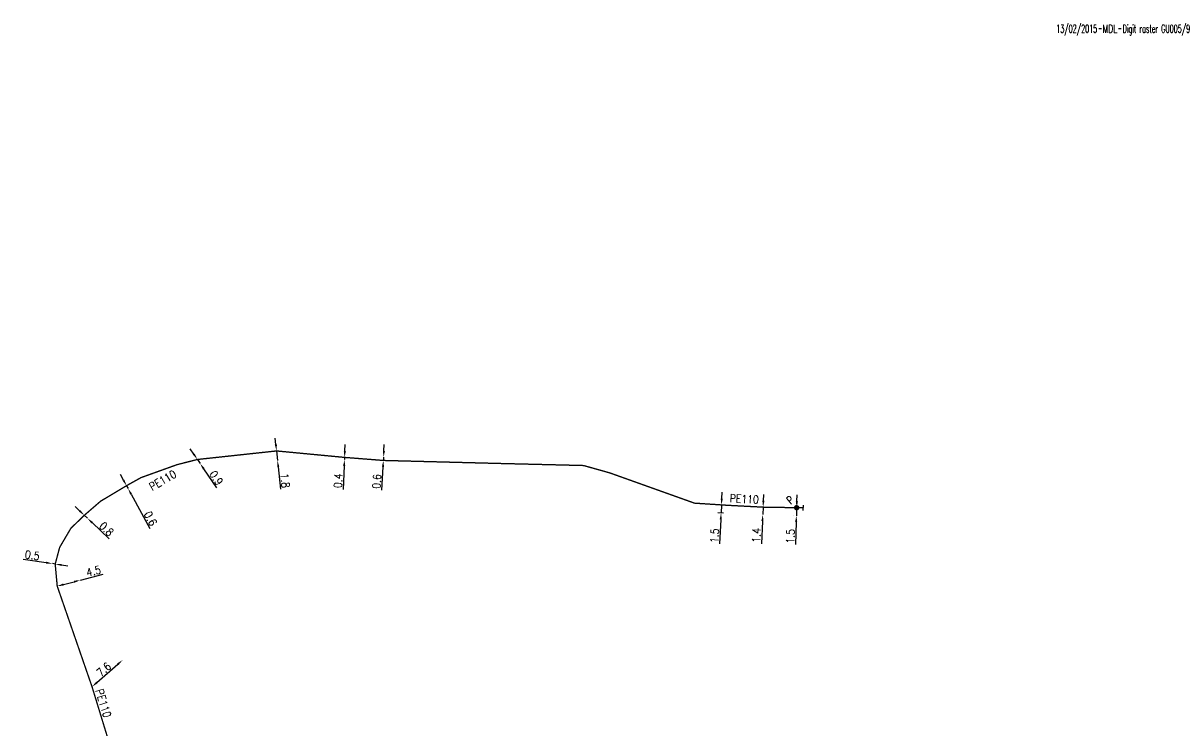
# Model space of a CAD drawing. Header units: millimetres. Extents: x 146997 to 147991, y 130998 to 131775.
# Drawn here: x 147756.5 to 147973.3, y 131382.7 to 131515.3 of the extents above; entities that cross this region are included whole.
import ezdxf
from ezdxf.enums import TextEntityAlignment as Align

# ---------------------------------------------------------------- set-up
doc = ezdxf.new("R2010")
doc.units = ezdxf.units.MM
doc.header["$PDMODE"] = 34
doc.linetypes.add('CENTER', pattern=[50.8, 31.75, -6.35, 6.35, -6.35])
doc.linetypes.add('L_100_PE', pattern=[14, 10, -1.5, 1, -1.5])
doc.layers.get('0').update_dxf_attribs({"linetype": 'CONTINUOUS'})
doc.layers.get('Defpoints').update_dxf_attribs({"linetype": 'CONTINUOUS'})
for name, color, linetype in [('L_140', 3, 'CONTINUOUS'), ('L_300', 7, 'CONTINUOUS'), ('L_340', 7, 'CONTINUOUS')]:
    doc.layers.add(name, color=color, linetype=linetype)
doc.styles.add('G_ROMANS', font='ROMANS.SHX', dxfattribs={"width": 0.75})
doc.styles.get("Standard").update_dxf_attribs({"font": 'romans.shx', "width": 0.85})
doc.dimstyles.get("Standard").update_dxf_attribs({"dimtxt": 1.5, "dimasz": 1.2, "dimexe": 0.625, "dimexo": 0.625, "dimgap": 0.25, "dimtad": 1, "dimdec": 1, "dimzin": 0, "dimdsep": 46, "dimtxsty": 'Standard', "dimcen": -0.5, "dimadec": 0, "dimazin": 0, "dimtfac": 1, "dimtdec": 1, "dimtmove": 0, "dimatfit": 3, "dimfxl": 0, "dimtolj": 1, "dimtzin": 0, "dimarcsym": 0})

# ---------------------------------------------------------------- blocks, each defined once
blk = doc.blocks.new('GIS_MODF')
at = {"color": 0, "linetype": 'Continuous', "flags": 128}
for points in [[(-2.18, -0.01), (-1.68, -0.01)], [(1.52, -0.01), (2.02, -0.01)]]:
    blk.add_lwpolyline(points, dxfattribs=at)
at = {"color": 0, "linetype": 'Continuous', "width": 0.5}
blk.add_attdef('DATE', text='', height=1.5, dxfattribs=at).set_placement((-2.5, -0.8), align=Align.RIGHT)
at = {"color": 0, "linetype": 'Continuous', "width": 1.771291}
blk.add_attdef('USER', text='', height=1.5, dxfattribs=at).set_placement((-1.51, -0.8), (1.28, -0.8), align=Align.FIT)
at = {"color": 0, "linetype": 'Continuous', "width": 0.5}
blk.add_attdef('DESC', (2.29, -0.8), '', height=1.5, dxfattribs=at)
blk = doc.blocks.new('L_340_07')
at = {"color": 0, "linetype": 'Continuous', "const_width": 0.25, "flags": 128}
blk.add_lwpolyline([(0, 0), (1.25, 0)], dxfattribs=at)
at = {"color": 0, "linetype": 'Continuous', "flags": 128}
blk.add_lwpolyline([(1.25, -0.5), (1.25, 0.5)], dxfattribs=at)
at = {"color": 0, "linetype": 'Continuous', "width": 0.75, "flags": 3}
for tag, p in [('DEF_LEG', (0.72, -3.47)), ('DEF_COUP', (0.72, -5.97)), ('DEF_TYPE', (0.72, -8.47))]:
    blk.add_attdef(tag, text='', height=1.2, dxfattribs=at).set_placement(p, align=Align.MIDDLE)
blk = doc.blocks.new('L_300_12')
at = {"color": 0, "linetype": 'Continuous', "const_width": 0.497, "flags": 128}
blk.add_lwpolyline([(-0.25, 0, 1), (0.25, 0, 1)], format="xyb", close=True, dxfattribs=at)
at = {"color": 0, "linetype": 'Continuous', "style": 'G_ROMANS', "width": 0.75}
blk.add_text('P', height=1.5, dxfattribs=at).set_placement((0, 1.85), align=Align.MIDDLE)
at = {"color": 0, "linetype": 'Continuous', "width": 0.75, "flags": 3}
for tag, p in [('DEF_LEG', (0, -5)), ('DEF_COUP', (0, -7.5)), ('DEF_TYPE', (0, -10))]:
    blk.add_attdef(tag, text='', height=1.2, dxfattribs=at).set_placement(p, align=Align.MIDDLE)
blk = doc.blocks.new('*D417')
at = {"layer": 'Defpoints', "color": 0, "linetype": 'Continuous', "transparency": 16777216}
for p in [(147775.17, 131396.01), (147775.17, 131396.01), (147769.44, 131391.01)]:
    blk.add_point(p, dxfattribs=at)
at = {"layer": 'L_140', "color": 0, "linetype": 'Continuous', "lineweight": -2, "transparency": 16777216}
blk.add_line((147770.34, 131391.8), (147774.26, 131395.22), dxfattribs=at)
at = {"layer": 'L_140', "color": 0, "linetype": 'Continuous', "transparency": 16777216}
for points in [[(147774.13, 131395.37), (147774.39, 131395.07), (147775.17, 131396.01)], [(147770.21, 131391.95), (147770.47, 131391.65), (147769.44, 131391.01)]]:
    blk.add_solid(points, dxfattribs=at)
at = {"layer": 'L_140', "color": 0, "linetype": 'Continuous', "transparency": 16777216, "insert": (147771.65, 131394.26), "char_height": 1.5, "attachment_point": 5, "rotation": 41.0612}
blk.add_mtext('\\A1;7.6', dxfattribs=at)
blk = doc.blocks.new('*D421')
at = {"layer": 'Defpoints', "color": 0, "linetype": 'Continuous', "transparency": 16777216}
for p in [(147762.92, 131409.85), (147767.27, 131410.99), (147767.27, 131410.99)]:
    blk.add_point(p, dxfattribs=at)
at = {"layer": 'L_140', "color": 0, "linetype": 'Continuous', "lineweight": -2, "transparency": 16777216}
for p, q in [((147767.27, 131410.99), (147771.5, 131412.09)), ((147764.08, 131410.16), (147766.11, 131410.68))]:
    blk.add_line(p, q, dxfattribs=at)
at = {"layer": 'L_140', "color": 0, "linetype": 'Continuous', "transparency": 16777216}
for points in [[(147764.03, 131410.35), (147764.13, 131409.96), (147762.92, 131409.85)], [(147766.06, 131410.88), (147766.16, 131410.49), (147767.27, 131410.99)]]:
    blk.add_solid(points, dxfattribs=at)
at = {"layer": 'L_140', "color": 0, "linetype": 'Continuous', "transparency": 16777216, "insert": (147769.72, 131412.66), "char_height": 1.5, "attachment_point": 5, "rotation": 14.59}
blk.add_mtext('\\A1;4.5', dxfattribs=at)
blk = doc.blocks.new('*D422')
at = {"layer": 'Defpoints', "color": 0, "linetype": 'Continuous', "transparency": 16777216}
for p in [(147762.05, 131414.07), (147762.05, 131414.07), (147762.54, 131414)]:
    blk.add_point(p, dxfattribs=at)
at = {"layer": 'L_140', "color": 0, "linetype": 'Continuous', "lineweight": -2, "transparency": 16777216}
for p, q in [((147760.86, 131414.24), (147756.53, 131414.87)), ((147762.54, 131414), (147762.05, 131414.07)), ((147761.96, 131413.45), (147761.96, 131413.45)), ((147762.45, 131413.38), (147762.45, 131413.38)), ((147763.73, 131413.82), (147764.92, 131413.65))]:
    blk.add_line(p, q, dxfattribs=at)
at = {"layer": 'L_140', "color": 0, "linetype": 'Continuous', "transparency": 16777216}
for points in [[(147760.89, 131414.44), (147760.83, 131414.04), (147762.05, 131414.07)], [(147763.76, 131414.02), (147763.7, 131413.63), (147762.54, 131414)]]:
    blk.add_solid(points, dxfattribs=at)
at = {"layer": 'L_140', "color": 0, "linetype": 'Continuous', "transparency": 16777216, "insert": (147758.24, 131415.63), "char_height": 1.5, "attachment_point": 5, "rotation": 351.7706}
blk.add_mtext('\\A1;0.5', dxfattribs=at)
blk = doc.blocks.new('*D423')
at = {"layer": 'Defpoints', "color": 0, "linetype": 'Continuous', "transparency": 16777216}
for p in [(147767.99, 131423.12), (147768.58, 131422.57), (147768.58, 131422.57)]:
    blk.add_point(p, dxfattribs=at)
at = {"layer": 'L_140', "color": 0, "linetype": 'Continuous', "lineweight": -2, "transparency": 16777216}
for p, q in [((147767.12, 131423.95), (147766.25, 131424.78)), ((147767.99, 131423.12), (147768.58, 131422.57)), ((147769.45, 131421.75), (147772.62, 131418.74))]:
    blk.add_line(p, q, dxfattribs=at)
at = {"layer": 'L_140', "color": 0, "linetype": 'Continuous', "transparency": 16777216}
for points in [[(147767.26, 131424.1), (147766.99, 131423.81), (147767.99, 131423.12)], [(147769.58, 131421.89), (147769.31, 131421.6), (147768.58, 131422.57)]]:
    blk.add_solid(points, dxfattribs=at)
at = {"layer": 'L_140', "color": 0, "linetype": 'Continuous', "transparency": 16777216, "insert": (147772.15, 131420.55), "char_height": 1.5, "attachment_point": 5, "rotation": 316.4915}
blk.add_mtext('\\A1;0.8', dxfattribs=at)
blk = doc.blocks.new('*D424')
at = {"layer": 'Defpoints', "color": 0, "linetype": 'Continuous', "transparency": 16777216}
for p in [(147775.9, 131428.67), (147776.19, 131428.15), (147776.19, 131428.15)]:
    blk.add_point(p, dxfattribs=at)
at = {"layer": 'L_140', "color": 0, "linetype": 'Continuous', "lineweight": -2, "transparency": 16777216}
for p, q in [((147775.33, 131429.73), (147774.75, 131430.78)), ((147775.9, 131428.67), (147776.19, 131428.15)), ((147776.76, 131427.09), (147780.27, 131420.64))]:
    blk.add_line(p, q, dxfattribs=at)
at = {"layer": 'L_140', "color": 0, "linetype": 'Continuous', "transparency": 16777216}
for points in [[(147775.5, 131429.82), (147775.15, 131429.63), (147775.9, 131428.67)], [(147776.94, 131427.19), (147776.59, 131427), (147776.19, 131428.15)]]:
    blk.add_solid(points, dxfattribs=at)
at = {"layer": 'L_140', "color": 0, "linetype": 'Continuous', "transparency": 16777216, "insert": (147780.39, 131422.51), "char_height": 1.5, "attachment_point": 5, "rotation": 298.549}
blk.add_mtext('\\A1;0.6', dxfattribs=at)
blk = doc.blocks.new('*D425')
at = {"layer": 'Defpoints', "color": 0, "linetype": 'Continuous', "transparency": 16777216}
for p in [(147816.74, 131433.57), (147816.74, 131433.57), (147816.75, 131433.97)]:
    blk.add_point(p, dxfattribs=at)
at = {"layer": 'L_140', "color": 0, "linetype": 'Continuous', "lineweight": -2, "transparency": 16777216}
for p, q in [((147816.81, 131435.17), (147816.86, 131436.37)), ((147816.75, 131433.97), (147816.74, 131433.57)), ((147816.68, 131432.37), (147816.48, 131427.94))]:
    blk.add_line(p, q, dxfattribs=at)
at = {"layer": 'L_140', "color": 0, "linetype": 'Continuous', "transparency": 16777216}
for points in [[(147816.48, 131432.38), (147816.88, 131432.36), (147816.74, 131433.57)], [(147816.61, 131435.18), (147817.01, 131435.16), (147816.75, 131433.97)]]:
    blk.add_solid(points, dxfattribs=at)
at = {"layer": 'L_140', "color": 0, "linetype": 'Continuous', "transparency": 16777216, "insert": (147815.56, 131429.6), "char_height": 1.5, "attachment_point": 5, "rotation": 87.4376}
blk.add_mtext('\\A1;0.4', dxfattribs=at)
blk = doc.blocks.new('*D426')
at = {"layer": 'Defpoints', "color": 0, "linetype": 'Continuous', "transparency": 16777216}
for p in [(147804.01, 131435.18), (147804.2, 131433.39), (147804.2, 131433.39)]:
    blk.add_point(p, dxfattribs=at)
at = {"layer": 'L_140', "color": 0, "linetype": 'Continuous', "lineweight": -2, "transparency": 16777216}
for p, q in [((147803.88, 131436.37), (147803.75, 131437.56)), ((147804.01, 131435.18), (147804.2, 131433.39)), ((147804.33, 131432.19), (147804.77, 131428.03))]:
    blk.add_line(p, q, dxfattribs=at)
at = {"layer": 'L_140', "color": 0, "linetype": 'Continuous', "transparency": 16777216}
for points in [[(147804.08, 131436.39), (147803.68, 131436.35), (147804.01, 131435.18)], [(147804.53, 131432.22), (147804.13, 131432.17), (147804.2, 131433.39)]]:
    blk.add_solid(points, dxfattribs=at)
at = {"layer": 'L_140', "color": 0, "linetype": 'Continuous', "transparency": 16777216, "insert": (147805.61, 131429.62), "char_height": 1.5, "attachment_point": 5, "rotation": 276.1202}
blk.add_mtext('\\A1;1.8', dxfattribs=at)
blk = doc.blocks.new('*D427')
at = {"layer": 'Defpoints', "color": 0, "linetype": 'Continuous', "transparency": 16777216}
for p in [(147824.02, 131433.4), (147824.06, 131434), (147824.06, 131434)]:
    blk.add_point(p, dxfattribs=at)
at = {"layer": 'L_140', "color": 0, "linetype": 'Continuous', "lineweight": -2, "transparency": 16777216}
for p, q in [((147824.13, 131435.2), (147824.2, 131436.4)), ((147824.06, 131434), (147824.02, 131433.4)), ((147823.95, 131432.2), (147823.7, 131427.84))]:
    blk.add_line(p, q, dxfattribs=at)
at = {"layer": 'L_140', "color": 0, "linetype": 'Continuous', "transparency": 16777216}
for points in [[(147823.75, 131432.21), (147824.15, 131432.19), (147824.02, 131433.4)], [(147823.93, 131435.21), (147824.33, 131435.19), (147824.06, 131434)]]:
    blk.add_solid(points, dxfattribs=at)
at = {"layer": 'L_140', "color": 0, "linetype": 'Continuous', "transparency": 16777216, "insert": (147822.79, 131429.48), "char_height": 1.5, "attachment_point": 5, "rotation": 86.648}
blk.add_mtext('\\A1;0.6', dxfattribs=at)
blk = doc.blocks.new('*D428')
at = {"layer": 'Defpoints', "color": 0, "linetype": 'Continuous', "transparency": 16777216}
for p in [(147901.41, 131423.05), (147901.41, 131423.05), (147901.46, 131424.55)]:
    blk.add_point(p, dxfattribs=at)
at = {"layer": 'L_300', "color": 0, "linetype": 'Continuous', "lineweight": -2, "transparency": 16777216}
for p, q in [((147901.5, 131425.75), (147901.54, 131426.95)), ((147900.79, 131423.07), (147900.79, 131423.07)), ((147900.83, 131424.57), (147900.83, 131424.57)), ((147901.46, 131424.55), (147901.41, 131423.05)), ((147901.37, 131421.85), (147901.24, 131417.66))]:
    blk.add_line(p, q, dxfattribs=at)
at = {"layer": 'L_300', "color": 0, "linetype": 'Continuous', "transparency": 16777216}
for points in [[(147901.3, 131425.75), (147901.7, 131425.74), (147901.46, 131424.55)], [(147901.17, 131421.85), (147901.57, 131421.84), (147901.41, 131423.05)]]:
    blk.add_solid(points, dxfattribs=at)
at = {"layer": 'L_300', "color": 0, "linetype": 'Continuous', "transparency": 16777216, "insert": (147900.29, 131419.19), "char_height": 1.5, "attachment_point": 5, "rotation": 88.174}
blk.add_mtext('\\A1;1.5', dxfattribs=at)
blk = doc.blocks.new('*D429')
at = {"layer": 'Defpoints', "color": 0, "linetype": 'Continuous', "transparency": 16777216}
for p in [(147895.11, 131423.25), (147895.11, 131423.25), (147895.17, 131424.65)]:
    blk.add_point(p, dxfattribs=at)
at = {"layer": 'L_140', "color": 0, "linetype": 'Continuous', "lineweight": -2, "transparency": 16777216}
for p, q in [((147895.23, 131425.85), (147895.29, 131427.04)), ((147895.17, 131424.65), (147895.11, 131423.25)), ((147895.05, 131422.05), (147894.85, 131417.81))]:
    blk.add_line(p, q, dxfattribs=at)
at = {"layer": 'L_140', "color": 0, "linetype": 'Continuous', "transparency": 16777216}
for points in [[(147895.03, 131425.86), (147895.43, 131425.84), (147895.17, 131424.65)], [(147894.85, 131422.06), (147895.25, 131422.04), (147895.11, 131423.25)]]:
    blk.add_solid(points, dxfattribs=at)
at = {"layer": 'L_140', "color": 0, "linetype": 'Continuous', "transparency": 16777216, "insert": (147893.92, 131419.38), "char_height": 1.5, "attachment_point": 5, "rotation": 87.2879}
blk.add_mtext('\\A1;1.4', dxfattribs=at)
blk = doc.blocks.new('*D430')
at = {"layer": 'Defpoints', "color": 0, "linetype": 'Continuous', "transparency": 16777216}
for p in [(147888.48, 131425), (147887.3, 131423.56), (147888.41, 131423.5)]:
    blk.add_point(p, dxfattribs=at)
at = {"layer": 'L_140', "color": 0, "linetype": 'Continuous', "lineweight": -2, "transparency": 16777216}
for p, q in [((147887.43, 131426.25), (147887.5, 131427.45)), ((147887.86, 131425.03), (147886.75, 131425.08)), ((147887.37, 131425.05), (147887.3, 131423.56)), ((147887.78, 131423.53), (147886.67, 131423.59)), ((147887.24, 131422.36), (147887, 131417.75))]:
    blk.add_line(p, q, dxfattribs=at)
at = {"layer": 'L_140', "color": 0, "linetype": 'Continuous', "transparency": 16777216}
for points in [[(147887.23, 131426.26), (147887.63, 131426.24), (147887.37, 131425.05)], [(147887.04, 131422.37), (147887.44, 131422.35), (147887.3, 131423.56)]]:
    blk.add_solid(points, dxfattribs=at)
at = {"layer": 'L_140', "color": 0, "linetype": 'Continuous', "transparency": 16777216, "insert": (147886.08, 131419.29), "char_height": 1.5, "attachment_point": 5, "rotation": 87.0982}
blk.add_mtext('\\A1;1.5', dxfattribs=at)
blk = doc.blocks.new('*D174')
at = {"layer": 'Defpoints', "color": 0, "linetype": 'Continuous', "transparency": 16777216}
for p in [(147789.18, 131433.58), (147789.68, 131432.84), (147789.68, 131432.84)]:
    blk.add_point(p, dxfattribs=at)
at = {"layer": 'L_140', "color": 0, "linetype": 'Continuous', "lineweight": -2, "transparency": 16777216}
for p, q in [((147788.5, 131434.58), (147787.83, 131435.57)), ((147789.18, 131433.58), (147789.68, 131432.84)), ((147790.35, 131431.84), (147792.76, 131428.27))]:
    blk.add_line(p, q, dxfattribs=at)
at = {"layer": 'L_140', "color": 0, "linetype": 'Continuous', "transparency": 16777216}
for points in [[(147788.67, 131434.69), (147788.34, 131434.47), (147789.18, 131433.58)], [(147790.52, 131431.96), (147790.19, 131431.73), (147789.68, 131432.84)]]:
    blk.add_solid(points, dxfattribs=at)
at = {"layer": 'L_140', "color": 0, "linetype": 'Continuous', "transparency": 16777216, "insert": (147792.72, 131430.12), "char_height": 1.5, "attachment_point": 5, "rotation": 304.0346}
blk.add_mtext('\\A1;0.9', dxfattribs=at)

msp = doc.modelspace()

# ---------------------------------------------------------------- linework, layer by layer
at = {"layer": 'L_140', "linetype": 'L_100_PE', "const_width": 0.25}
msp.add_lwpolyline([(147901.46, 131424.55), (147895.17, 131424.65), (147888.48, 131425), (147882.32, 131425.4), (147866.41, 131431.08), (147861.53, 131432.45), (147845.2, 131432.85), (147824.02, 131433.4), (147816.75, 131433.97), (147804.01, 131435.18), (147789.18, 131433.58), (147785.37, 131432.61), (147778.63, 131430.19), (147775.9, 131428.67), (147771.04, 131425.76), (147767.99, 131423.12), (147765.49, 131420.71), (147763.38, 131417.13), (147762.54, 131414), (147762.92, 131409.85), (147769.44, 131391.01), (147776.01, 131369.55)], dxfattribs=at)
at = {"layer": 'L_300', "color": 7, "linetype": 'CENTER', "ltscale": 0.01, "flags": 128}
msp.add_lwpolyline([(147901.46, 131424.55), (147901.41, 131423.05)], dxfattribs=at)

# ---------------------------------------------------------------- block references
at = {"layer": 'L_140', "linetype": 'Continuous'}
ref = msp.add_blockref('GIS_MODF', (147960.27, 131514.33), dxfattribs=at)
ref.add_attrib('DATE', '13/02/2015', dxfattribs={"layer": '0', "color": 0, "linetype": 'Continuous', "height": 1.5, "width": 0.5}).set_placement((147957.76, 131513.53), align=Align.RIGHT)
ref.add_attrib('USER', 'MDL', dxfattribs={"layer": '0', "color": 0, "linetype": 'Continuous', "height": 1.5, "width": 0.638826}).set_placement((147958.76, 131513.53), (147961.54, 131513.53), align=Align.FIT)
ref.add_attrib('DESC', 'Digit raster GU005/9', (147962.55, 131513.53), dxfattribs={"layer": '0', "color": 0, "linetype": 'Continuous', "height": 1.5, "width": 0.5})
at = {"layer": 'L_300', "rotation": 39.73576845201799}
msp.add_blockref('L_300_12', (147901.46, 131424.55), dxfattribs=at)
at = {"layer": 'L_340', "rotation": 359.086939901008}
msp.add_blockref('L_340_07', (147901.46, 131424.55), dxfattribs=at)

# ---------------------------------------------------------------- texts
at = {"layer": 'L_140', "linetype": 'Continuous', "width": 0.85}
for rotation, p in [(30.0277, (147780.69, 131427.67)), (357.0075, (147888.88, 131425.57)), (287.0282, (147770.05, 131390.3))]:
    msp.add_text('PE110', height=1.5, rotation=rotation, dxfattribs=at).set_placement(p)

# ---------------------------------------------------------------- dimensions: what is measured, and where the dimension line sits
at = {"layer": 'L_140', "linetype": 'Continuous'}
for base, p1, p2, angle, picture, middle in [((147789.68, 131432.84), (147789.18, 131433.58), (147789.68, 131432.84), 124.0346, '*D174', (147791.89, 131429.56)), ((147804.2, 131433.39), (147804.01, 131435.18), (147804.2, 131433.39), 96.1202, '*D426', (147804.61, 131429.51)), ((147816.74, 131433.57), (147816.75, 131433.97), (147816.74, 131433.57), 87.4376, '*D425', (147816.56, 131429.56)), ((147824.06, 131434), (147824.02, 131433.4), (147824.06, 131434), 266.648, '*D427', (147823.79, 131429.42)), ((147776.19, 131428.15), (147775.9, 131428.67), (147776.19, 131428.15), 118.549, '*D424', (147779.51, 131422.03)), ((147887.3, 131423.56), (147888.48, 131425), (147888.41, 131423.5), 87.0982, '*D430', (147887.08, 131419.24)), ((147895.11, 131423.25), (147895.17, 131424.65), (147895.11, 131423.25), 87.2879, '*D429', (147894.92, 131419.33)), ((147768.58, 131422.57), (147767.99, 131423.12), (147768.58, 131422.57), 136.4915, '*D423', (147771.47, 131419.83)), ((147762.05, 131414.07), (147762.54, 131414), (147762.05, 131414.07), 351.7706, '*D422', (147758.1, 131414.64)), ((147767.27, 131410.99), (147762.92, 131409.85), (147767.27, 131410.99), 194.59, '*D421', (147769.97, 131411.69)), ((147775.17, 131396.01), (147769.44, 131391.01), (147775.17, 131396.01), 221.0612, '*D417', (147772.3, 131393.51))]:
    dim = msp.add_linear_dim(base=base, p1=p1, p2=p2, angle=angle, dimstyle='Standard', dxfattribs=at)
    dim.commit()
    dim.dimension.update_dxf_attribs({"geometry": picture, "text_midpoint": middle, "dimtype": 160})
at = {"layer": 'L_300', "linetype": 'Continuous'}
dim = msp.add_linear_dim(base=(147901.41, 131423.05), p1=(147901.46, 131424.55), p2=(147901.41, 131423.05), angle=88.174, dimstyle='Standard', dxfattribs=at)
dim.commit()
dim.dimension.update_dxf_attribs({"geometry": '*D428', "text_midpoint": (147901.29, 131419.16), "dimtype": 160})

doc.saveas('drawing.dxf')
